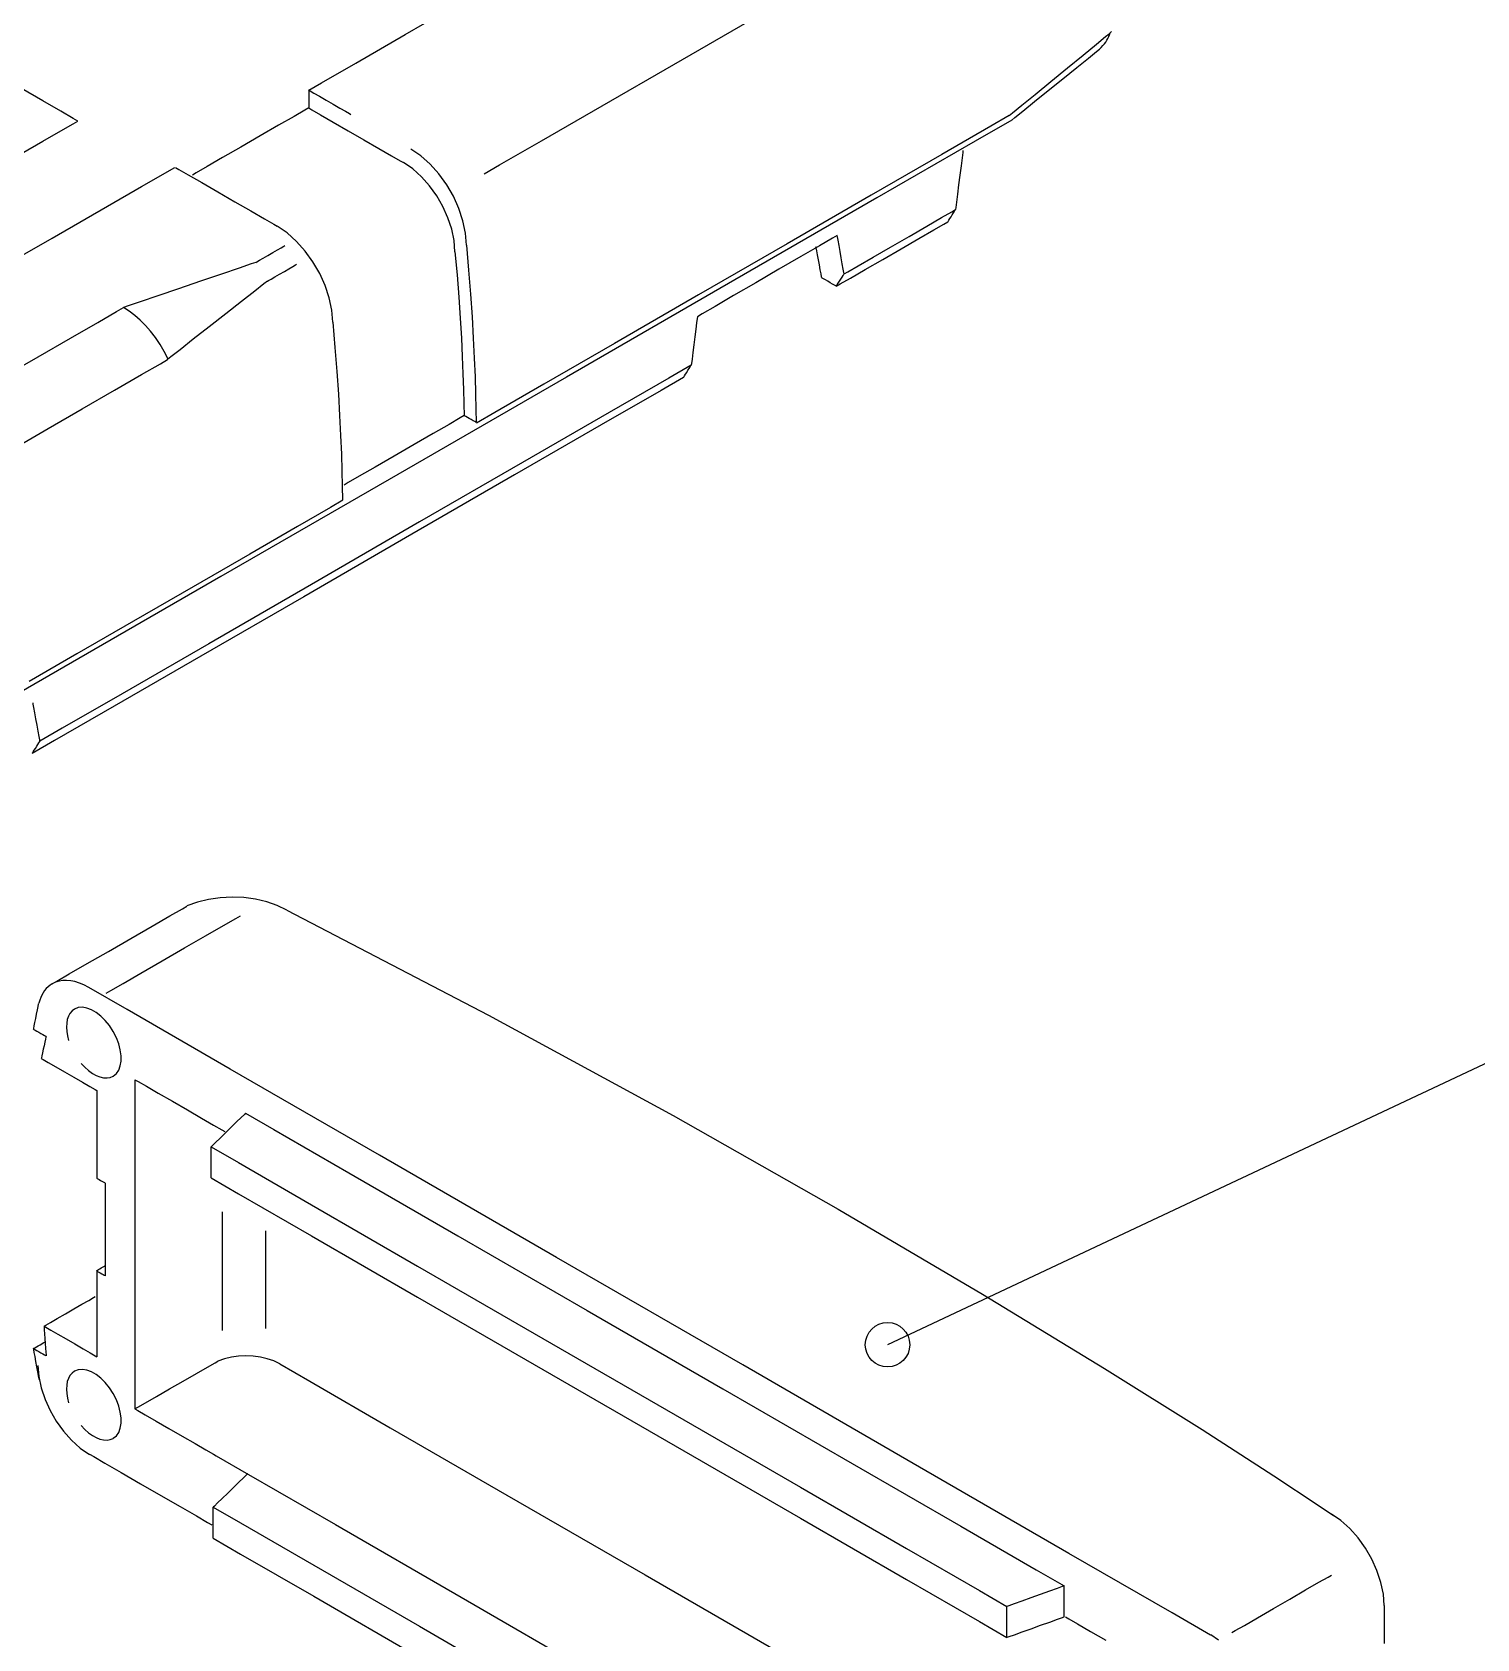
# Model space of a CAD drawing. Extents: x 1 to 593, y 1 to 419.
# Drawn here: x 261.54 to 287.54, y 310.63 to 339.55 of the extents above; entities that cross this region are included whole.
import ezdxf

# ---------------------------------------------------------------- set-up
doc = ezdxf.new("R2010")
doc.units = 0
doc.header["$LTSCALE"] = 0.4
doc.header["$MEASUREMENT"] = 0
doc.layers.get('0').update_dxf_attribs({"linetype": 'CONTINUOUS'})

msp = doc.modelspace()

# ---------------------------------------------------------------- linework, layer by layer
at = {"color": 5, "linetype": 'Continuous'}
for p, q in [((268.2554203, 339.5082903), (269.3133779, 340.1191026)), ((273.0900676, 338.9698426), (274.4503125, 339.7551796)), ((280.923972, 339.5199166), (280.9687419, 339.5646225)), ((267.3630634, 338.9930847), (268.2554203, 339.5082903)), ((280.4575847, 339.1384124), (280.6969441, 339.334214)), ((280.6969441, 339.334214), (280.8622722, 339.4694589)), ((280.7511189, 339.2441933), (280.7833385, 339.2756866)), ((280.7833385, 339.2756866), (280.8127759, 339.3076287)), ((280.8127759, 339.3076287), (280.8394253, 339.339934)), ((280.8394253, 339.339934), (280.8632977, 339.3725008)), ((280.8622722, 339.4694589), (280.9239611, 339.5199275)), ((280.8632977, 339.3725008), (280.8843982, 339.4052437)), ((280.8843982, 339.4052437), (280.9027217, 339.4380618)), ((280.9027217, 339.4380618), (280.9182789, 339.4708582)), ((280.9182789, 339.4708582), (280.9310749, 339.5035478)), ((280.9310749, 339.5035478), (280.9411153, 339.5360345)), ((266.7466914, 338.6372208), (267.3630634, 338.9930847)), ((280.1738131, 338.9062791), (280.4575847, 339.1384124)), ((280.3415286, 338.91343), (280.5517393, 339.0831912)), ((280.5517393, 339.0831912), (280.6969385, 339.2004489)), ((280.6969385, 339.2004489), (280.7511189, 339.2442041)), ((271.7972691, 338.2234438), (273.0900676, 338.9698426)), ((279.830083, 338.5004114), (280.0923055, 338.7121705)), ((279.8752323, 338.6620278), (280.1738131, 338.9062791)), ((280.0923055, 338.7121705), (280.3415286, 338.91343)), ((261.7287477, 338.3132241), (261.3450378, 338.5347618)), ((266.5149053, 338.5101313), (266.54101, 338.4950599)), ((266.5166462, 338.5131539), (266.5166462, 338.5019602)), ((266.5166462, 338.5019602), (266.5166462, 338.4719568)), ((266.5166462, 338.4719568), (266.5166462, 338.4285165)), ((266.5166462, 338.4285165), (266.5166462, 338.3770172)), ((266.5166997, 338.5044382), (266.7466914, 338.6372208)), ((266.54101, 338.4950599), (266.6109659, 338.4546692)), ((266.6109659, 338.4546692), (266.7122447, 338.3961954)), ((266.7122447, 338.3961954), (266.8323171, 338.3268748)), ((279.3521017, 338.2340929), (279.5914607, 338.4298945)), ((279.5808596, 338.2991516), (279.830083, 338.5004114)), ((279.5914607, 338.4298945), (279.8752323, 338.6620278)), ((262.0523972, 338.1263626), (261.7287477, 338.3132241)), ((262.275951, 337.9972969), (262.0523972, 338.1263626)), ((266.4448209, 338.1452255), (266.2523251, 338.0340882)), ((266.5166462, 338.1866952), (266.4448209, 338.1452255)), ((266.5166462, 338.3770172), (266.5166462, 338.3228263)), ((266.5166462, 338.3228263), (266.5166462, 338.2713273)), ((266.5166462, 338.2713273), (266.5166462, 338.2278871)), ((266.5166462, 338.2278871), (266.5166462, 338.1978837)), ((266.5166462, 338.1978837), (266.5166462, 338.1866844)), ((266.5166462, 338.1866952), (266.5751896, 338.1528947)), ((266.5751896, 338.1528947), (266.7320904, 338.0623077)), ((266.8323171, 338.3268748), (266.9586535, 338.253933)), ((266.9586535, 338.253933), (267.0787259, 338.1846071)), ((267.0787259, 338.1846071), (267.1800043, 338.126133)), ((267.1800043, 338.126133), (267.2499606, 338.0857475)), ((270.7068248, 337.5938754), (271.7972691, 338.2234438)), ((279.1867732, 338.098848), (279.3521017, 338.2340929)), ((279.2254496, 338.0121331), (279.3706492, 338.1293908)), ((279.3706492, 338.1293908), (279.5808596, 338.2991516)), ((262.052392, 337.771898), (262.2759429, 337.9009689)), ((262.2759429, 337.9009689), (262.3593549, 337.949125)), ((262.3593654, 337.9491355), (262.275951, 337.9972969)), ((265.9736432, 337.8731873), (265.6432429, 337.6824327)), ((266.2523251, 338.0340882), (265.9736432, 337.8731873)), ((266.7320904, 338.0623077), (266.9592411, 337.9311592)), ((266.9592411, 337.9311592), (267.2285451, 337.7756738)), ((267.2499606, 338.0857475), (267.2760653, 338.0706765)), ((278.7963024, 337.858565), (277.9151714, 337.3498428)), ((279.1712696, 337.9683831), (278.5121783, 337.5878564)), ((279.1250843, 338.048385), (278.7963024, 337.858565)), ((279.1250843, 338.048385), (279.1867732, 338.098848)), ((279.1712696, 337.9683831), (279.2254496, 338.0121331)), ((261.3450378, 337.363504), (261.7287449, 337.5850421)), ((261.7287449, 337.5850421), (262.052392, 337.771898)), ((265.6432429, 337.6824327), (265.2956061, 337.4817179)), ((267.2285451, 337.7756738), (267.5118946, 337.6120761)), ((267.5118946, 337.6120761), (267.7811986, 337.4565903)), ((269.9536273, 337.1590189), (270.7068248, 337.5938754)), ((278.5121783, 337.5878564), (276.7458204, 336.568052)), ((264.9652061, 337.290963), (264.6865214, 337.1300624)), ((265.2956061, 337.4817179), (264.9652061, 337.290963)), ((267.7811986, 337.4565903), (268.0083493, 337.3254418)), ((268.0083493, 337.3254418), (268.1652501, 337.2348548)), ((268.5366229, 337.3242882), (268.3570834, 337.4465233)), ((268.7056043, 337.1731554), (268.5366229, 337.3242882)), ((277.9151714, 337.3498428), (276.6395002, 336.6133346)), ((278.2765363, 337.2868617), (278.2588697, 337.1452723)), ((278.2887341, 337.3846636), (278.2765363, 337.2868617)), ((278.2932897, 337.4211556), (278.2887341, 337.3846636)), ((263.5080591, 336.7690605), (264.1092051, 337.1144517)), ((264.1169492, 337.1154611), (264.1798211, 337.0791612)), ((264.1798211, 337.0791612), (264.3483188, 336.9818825)), ((264.3483188, 336.9818825), (264.5922604, 336.8410408)), ((264.4940312, 337.0189195), (264.4222056, 336.9774498)), ((264.6865214, 337.1300624), (264.4940312, 337.0189195)), ((268.1652501, 337.2348548), (268.2237932, 337.201049)), ((268.3901524, 337.0877701), (268.2237719, 337.201049)), ((268.5467487, 336.9477134), (268.3901524, 337.0877701)), ((268.6909498, 336.7854083), (268.5467487, 336.9477134)), ((268.8612073, 336.9980112), (268.7056043, 337.1731554)), ((269.0006175, 336.8037371), (268.8612073, 336.9980112)), ((269.672585, 336.9967614), (269.9536273, 337.1590189)), ((278.2379239, 336.9774071), (278.2158886, 336.800789)), ((278.2588697, 337.1452723), (278.2379239, 336.9774071)), ((261.8969864, 335.8434053), (263.5080591, 336.7690605)), ((264.5922604, 336.8410408), (264.8814714, 336.6740677)), ((264.8814714, 336.6740677), (265.1857719, 336.4983789)), ((268.8201383, 336.6053774), (268.6909498, 336.7854083)), ((269.1210049, 336.5952302), (269.0006175, 336.8037371)), ((278.2158886, 336.800789), (278.1949429, 336.6329241)), ((265.1857719, 336.4983789), (265.4749828, 336.3314058)), ((268.9317029, 336.4121501), (268.8201383, 336.6053774)), ((269.0230266, 336.2102603), (268.9317029, 336.4121501)), ((269.2195492, 336.3773667), (269.1210049, 336.5952302)), ((269.2934359, 336.1550387), (269.2195492, 336.3773667)), ((276.7458204, 336.568052), (274.1885548, 335.0916123)), ((276.6395002, 336.6133346), (275.1271075, 335.740156)), ((278.1650784, 336.3935273), (278.1605228, 336.3570352)), ((278.1772763, 336.4913292), (278.1650784, 336.3935273)), ((278.1949429, 336.6329241), (278.1772763, 336.4913292)), ((265.4749828, 336.3314058), (265.7189244, 336.190564)), ((265.7189244, 336.190564), (265.8874193, 336.0932801)), ((265.8874193, 336.0932801), (265.9502888, 336.0569802)), ((269.0914929, 336.0042314), (269.0230266, 336.2102603)), ((269.3398351, 335.9331324), (269.2934359, 336.1550387)), ((277.6403455, 336.0567293), (277.9073153, 336.2108637)), ((277.7666125, 335.9891761), (277.9510121, 336.0956405)), ((277.9073153, 336.2108637), (278.0917149, 336.3173281)), ((277.9510121, 336.0956405), (278.01982, 336.1353694)), ((278.01982, 336.1353585), (278.0246427, 336.1429637)), ((278.0246427, 336.1429637), (278.0375773, 336.1633326)), ((278.0375773, 336.1633326), (278.056296, 336.1928338)), ((278.056296, 336.1928338), (278.0784968, 336.227804)), ((278.0784968, 336.227804), (278.101846, 336.264595)), ((278.0917149, 336.3173281), (278.1605228, 336.3570566)), ((278.101846, 336.264595), (278.1240465, 336.2995652)), ((278.1240465, 336.2995652), (278.1427656, 336.3290611)), ((278.1427656, 336.3290611), (278.1557002, 336.3494357)), ((278.1557002, 336.3494357), (278.1605228, 336.3570352)), ((259.5645353, 334.5032732), (261.8969864, 335.8434053)), ((266.1298174, 335.9347613), (265.9502779, 336.0570016)), ((266.2987988, 335.7836229), (266.1298174, 335.9347613)), ((269.134495, 335.7985924), (269.0914929, 336.0042314)), ((269.1494113, 335.5978723), (269.134495, 335.7985924)), ((269.3559316, 335.7165293), (269.3398351, 335.9331324)), ((275.9443225, 335.8399711), (275.7129368, 335.7056345)), ((276.0306584, 335.8900978), (275.9443225, 335.8399711)), ((276.0348934, 335.8663965), (276.0306584, 335.8901086)), ((276.0462421, 335.8028435), (276.0348934, 335.8663965)), ((276.0626697, 335.7108414), (276.0462421, 335.8028435)), ((276.9908193, 335.6817141), (277.3238363, 335.8739908)), ((277.1831335, 335.6523036), (277.4996427, 335.8350421)), ((277.3238363, 335.8739908), (277.6403455, 336.0567293)), ((277.4996427, 335.8350421), (277.7666125, 335.9891761)), ((265.6992124, 335.483696), (265.782098, 335.5315476)), ((265.782098, 335.5315476), (265.8693096, 335.5819039)), ((265.8693096, 335.5819039), (265.9522008, 335.6297555)), ((265.9522008, 335.6297555), (266.022114, 335.6701196)), ((266.022114, 335.6701196), (266.0704091, 335.6979975)), ((266.0704091, 335.6979975), (266.0884282, 335.7084009)), ((266.4544071, 335.6084734), (266.2987988, 335.7836229)), ((266.5938177, 335.4141993), (266.4544071, 335.6084734)), ((269.1494113, 335.5978401), (269.1864535, 335.1788988)), ((269.3559102, 335.7165293), (269.3958844, 335.2644388)), ((275.1271075, 335.740156), (273.5358083, 334.8214218)), ((275.377949, 335.5111521), (274.9807973, 335.2805728)), ((275.7129368, 335.7056345), (275.377949, 335.5111521)), ((275.6512584, 335.6657296), (275.6476751, 335.6848277)), ((275.6608554, 335.6145347), (275.6512584, 335.6657296)), ((275.674757, 335.5404236), (275.6608554, 335.6145347)), ((275.6912326, 335.4525551), (275.674757, 335.5404236)), ((276.0821469, 335.6017601), (276.0626697, 335.7108414)), ((276.1026439, 335.4869965), (276.0821469, 335.6017601)), ((276.6743098, 335.4989808), (276.9908193, 335.6817141)), ((276.8501162, 335.4600374), (277.1831335, 335.6523036)), ((265.2626788, 335.3026452), (264.9460495, 335.19468)), ((265.4813808, 335.3772211), (265.2626788, 335.3026452)), ((265.5629875, 335.4050454), (265.4813808, 335.3772211)), ((265.5629875, 335.4050454), (265.5810066, 335.4154488)), ((265.5810066, 335.4154488), (265.6292989, 335.4433319)), ((265.6292989, 335.4433319), (265.6992124, 335.483696)), ((265.9912297, 335.1941088), (266.0784413, 335.244465)), ((266.0784413, 335.244465), (266.1613269, 335.2923167)), ((266.1613269, 335.2923167), (266.2312352, 335.3326808)), ((266.2312352, 335.3326808), (266.2795247, 335.3605583)), ((266.2795247, 335.3605583), (266.2975437, 335.370962)), ((266.7142047, 335.2056871), (266.5938177, 335.4141993)), ((269.3958844, 335.2644388), (269.4295033, 334.8330537)), ((274.9807973, 335.2805728), (274.5629183, 335.0379664)), ((275.7085681, 335.3601043), (275.6912326, 335.4525551)), ((275.725044, 335.2722361), (275.7085681, 335.3601043)), ((275.7389453, 335.1981194), (275.725044, 335.2722361)), ((276.1221211, 335.3779207), (276.1026439, 335.4869965)), ((276.1385487, 335.2859131), (276.1221211, 335.3779207)), ((276.1498974, 335.2223657), (276.1385487, 335.2859131)), ((276.1541324, 335.1986535), (276.1498974, 335.2223657)), ((276.1541324, 335.1986535), (276.2229403, 335.2383768)), ((276.2229403, 335.2383768), (276.4073399, 335.3448412)), ((276.2666371, 335.1231645), (276.533607, 335.2772989)), ((276.4073399, 335.3448412), (276.6743098, 335.4989808)), ((276.533607, 335.2772989), (276.8501162, 335.4600374)), ((264.1756953, 334.9319987), (263.8003091, 334.8040009)), ((264.5706658, 335.0666825), (264.1756953, 334.9319987)), ((264.9460495, 335.19468), (264.5706658, 335.0666825)), ((265.7104488, 335.0191728), (265.5451526, 334.8893648)), ((265.7721272, 335.0676065), (265.7104488, 335.0191728)), ((265.7721272, 335.0676065), (265.7901463, 335.0780099)), ((265.7901463, 335.0780099), (265.8384358, 335.105893)), ((265.8384358, 335.105893), (265.9083437, 335.1462571)), ((265.9083437, 335.1462571), (265.9912297, 335.1941088)), ((266.8127546, 334.9878237), (266.7142047, 335.2056871)), ((266.8866361, 334.76549), (266.8127546, 334.9878237)), ((269.1864535, 335.1788988), (269.2176105, 334.7791351)), ((274.1885548, 335.0916123), (271.1567418, 333.3412011)), ((274.5629183, 335.0379664), (274.1657667, 334.8073868)), ((275.7485423, 335.1469302), (275.7389453, 335.1981194)), ((275.7521259, 335.1278268), (275.7485423, 335.1469302)), ((275.7610873, 335.1226626), (275.7521259, 335.1278373)), ((275.785104, 335.1087984), (275.7610873, 335.1226626)), ((275.8198712, 335.0887231), (275.785104, 335.1087984)), ((275.8610897, 335.0649255), (275.8198712, 335.0887231)), ((275.9044659, 335.0398834), (275.8610897, 335.0649255)), ((275.9456843, 335.0160858), (275.9044659, 335.0398834)), ((275.9804516, 334.9960161), (275.9456843, 335.0160858)), ((276.0044682, 334.9821519), (275.9804516, 334.9960161)), ((276.0134296, 334.9769768), (276.0044682, 334.9821519)), ((276.0134296, 334.9769768), (276.0822375, 335.0167001)), ((276.0134296, 334.9769768), (276.0182523, 334.9845764)), ((276.0182523, 334.9845764), (276.0311869, 335.0049509)), ((276.0311869, 335.0049509), (276.0499059, 335.0344521)), ((276.0499059, 335.0344521), (276.0721064, 335.0694223)), ((276.0721064, 335.0694223), (276.0954556, 335.1062136)), ((276.0822375, 335.0167001), (276.2666371, 335.1231645)), ((276.0954556, 335.1062136), (276.1176565, 335.1411888)), ((276.1176565, 335.1411888), (276.1363752, 335.170685)), ((276.1363752, 335.170685), (276.1493098, 335.1910592)), ((276.1493098, 335.1910592), (276.1541324, 335.1986644)), ((263.4836795, 334.696036), (263.264975, 334.6214601)), ((263.8003091, 334.8040009), (263.4836795, 334.696036)), ((265.3058443, 334.7014404), (265.0221287, 334.4786423)), ((265.5451526, 334.8893648), (265.3058443, 334.7014404)), ((266.9330401, 334.5435785), (266.8866361, 334.76549)), ((269.2176105, 334.7791351), (269.2433733, 334.3999969)), ((269.4295033, 334.8330537), (269.4573115, 334.4239229)), ((273.5358083, 334.8214218), (272.0234156, 333.9482484)), ((274.1657667, 334.8073868), (273.8307789, 334.6128991)), ((262.7190639, 334.3255656), (263.0572105, 334.5207903)), ((263.0572105, 334.5207903), (263.1833844, 334.5936358)), ((263.264975, 334.6214601), (263.1833683, 334.5936302)), ((263.285352, 334.5284273), (263.1833736, 334.5936411)), ((263.3859763, 334.4523079), (263.285352, 334.5284273)), ((263.4844485, 334.3658866), (263.3859763, 334.4523079)), ((263.5799673, 334.2697672), (263.4844485, 334.3658866)), ((265.0221287, 334.4786423), (264.7236063, 334.2442179)), ((266.9491366, 334.3269754), (266.9330401, 334.5435785)), ((269.2433733, 334.3999969), (269.2642393, 334.0429154)), ((269.4573115, 334.4239229), (269.4798274, 334.0385897)), ((273.5092762, 334.3985122), (273.4991504, 334.3182863)), ((273.5130573, 334.4284463), (273.5092762, 334.3985122)), ((273.5993932, 334.4785621), (273.5130573, 334.4284355)), ((273.8307789, 334.6128991), (273.5993932, 334.4785621)), ((262.2295119, 334.0429262), (262.7190639, 334.3255656)), ((263.6717373, 334.1645523), (263.5799673, 334.2697672)), ((263.7589594, 334.0508408), (263.6717373, 334.1645523)), ((264.7236063, 334.2442179), (264.4398911, 334.0214198)), ((266.9491261, 334.3269645), (266.9891003, 333.8748797)), ((273.4671016, 334.0644488), (273.4488155, 333.9195642)), ((273.4844854, 334.2021447), (273.4671016, 334.0644488)), ((273.4991504, 334.3182863), (273.4844854, 334.2021447)), ((261.6491167, 333.7078369), (262.2295119, 334.0429262)), ((263.840836, 333.9292413), (263.7589594, 334.0508408)), ((263.9165679, 333.8003517), (263.840836, 333.9292413)), ((263.9853573, 333.6647761), (263.9165679, 333.8003517)), ((264.2005824, 333.8334901), (264.0352862, 333.7036873)), ((264.4398911, 334.0214198), (264.2005824, 333.8334901)), ((266.9891003, 333.8748797), (267.0227192, 333.4434945)), ((269.2642393, 334.0429154), (269.2806987, 333.7093164)), ((269.4798274, 334.0385897), (269.4975902, 333.6786081)), ((272.0234156, 333.9482484), (270.7477444, 333.2117403)), ((273.431432, 333.7818682), (273.4167667, 333.6657211)), ((273.4488155, 333.9195642), (273.431432, 333.7818682)), ((261.0384381, 333.355263), (261.6491167, 333.7078369)), ((263.5092796, 333.3871834), (263.8474209, 333.5824081)), ((263.8474209, 333.5824081), (263.973592, 333.6552536)), ((264.0352862, 333.7036873), (263.9736081, 333.6552484)), ((269.2806987, 333.7093164), (269.293249, 333.4006472)), ((269.4975902, 333.6786081), (269.5111338, 333.3455162)), ((273.4028598, 333.5555719), (273.0008106, 333.3234491)), ((273.344183, 333.4631264), (273.3663782, 333.4981019)), ((273.3663782, 333.4981019), (273.3851025, 333.5275978)), ((273.3851025, 333.5275978), (273.3980319, 333.5479776)), ((273.3980319, 333.5479776), (273.4028598, 333.5555824)), ((273.4066408, 333.5854951), (273.4028598, 333.555561)), ((273.4167667, 333.6657211), (273.4066408, 333.5854951)), ((263.0197304, 333.1045388), (263.5092796, 333.3871834)), ((267.0227192, 333.4434945), (267.0505274, 333.0343638)), ((271.1567418, 333.3412011), (267.9667515, 331.4994608)), ((269.293249, 333.4006472), (269.3023816, 333.1183337)), ((269.5111338, 333.3455162), (269.5209874, 333.0408738)), ((270.7477444, 333.2117403), (269.8666134, 332.7030237)), ((273.0008106, 333.3234491), (271.9233226, 332.7013626)), ((273.2621465, 333.3338738), (272.8600973, 333.101751)), ((273.2621465, 333.3338738), (273.2669744, 333.341479)), ((273.2669744, 333.341479), (273.2799037, 333.3618532)), ((273.2799037, 333.3618532), (273.2986277, 333.3913543)), ((273.2986277, 333.3913543), (273.3208233, 333.4263246)), ((273.3208233, 333.4263246), (273.344183, 333.4631264)), ((262.4393352, 332.7694442), (263.0197304, 333.1045388)), ((267.0505274, 333.0343638), (267.0730433, 332.6490358)), ((269.3023816, 333.1183337), (269.3085927, 332.8638123)), ((269.5209874, 333.0408738), (269.5276843, 332.7662239)), ((272.8600973, 333.101751), (271.7826146, 332.4796701)), ((261.8286618, 332.4168703), (262.4393352, 332.7694442)), ((267.0730433, 332.6490358), (267.0908061, 332.2890542)), ((269.3165821, 332.6473642), (269.2423856, 332.6045274)), ((269.3085927, 332.8638123), (269.3123737, 332.6385201)), ((269.3239629, 332.643097), (269.3165821, 332.647359)), ((269.343739, 332.6316842), (269.3239629, 332.643097)), ((269.3723697, 332.6151499), (269.343739, 332.6316842)), ((269.4063092, 332.5955551), (269.3723697, 332.6151499)), ((269.5276843, 332.7662239), (269.5317541, 332.5231156)), ((269.8666134, 332.7030237), (269.5378315, 332.5132089)), ((271.9233226, 332.7013626), (270.3633779, 331.8007331)), ((261.2482666, 332.0817758), (261.8286618, 332.4168703)), ((268.7556508, 332.3235064), (268.4143399, 332.1264498)), ((269.0435345, 332.4897211), (268.7556508, 332.3235064)), ((269.2423856, 332.6045274), (269.0435345, 332.4897211)), ((269.442027, 332.5749352), (269.4063092, 332.5955551)), ((269.4759662, 332.5553352), (269.442027, 332.5749352)), ((269.5045972, 332.5388061), (269.4759662, 332.5553352)), ((269.5243733, 332.5273881), (269.5045972, 332.5388061)), ((269.5317541, 332.5231265), (269.5243733, 332.5273881)), ((271.7826146, 332.4796701), (270.2226695, 331.5790407)), ((267.0908061, 332.2890542), (267.1043497, 331.9559623)), ((268.4143399, 332.1264498), (268.0552287, 331.9191126)), ((267.1043497, 331.9559623), (267.1142033, 331.6513255)), ((268.0552287, 331.9191126), (267.7139178, 331.7220559)), ((270.3633779, 331.8007331), (268.5139576, 330.7329706)), ((267.9667515, 331.4994608), (264.9349412, 329.749044)), ((267.1142033, 331.6513255), (267.1209002, 331.3766756)), ((267.426034, 331.5558413), (267.2271833, 331.441035)), ((267.7139178, 331.7220559), (267.426034, 331.5558413)), ((270.2226695, 331.5790407), (268.3732548, 330.5112831)), ((267.1209002, 331.3766756), (267.12497, 331.1335673)), ((267.2271833, 331.441035), (267.1529864, 331.3981929)), ((266.9093175, 330.9955987), (266.3153598, 330.6526803)), ((267.1309406, 331.1235535), (266.9093175, 330.9955987)), ((266.3153598, 330.6526803), (265.4554577, 330.1562203)), ((268.5139576, 330.7329706), (266.568044, 329.6095004)), ((268.3732548, 330.5112831), (266.4273465, 329.3878128)), ((265.4554577, 330.1562203), (264.4359872, 329.5676302)), ((264.9349412, 329.749044), (262.3776781, 328.2726099)), ((264.4359872, 329.5676302), (263.3633215, 328.9483315)), ((266.568044, 329.6095004), (264.7186209, 328.5417428)), ((266.4273465, 329.3878128), (264.577929, 328.3200608)), ((263.3633215, 328.9483315), (262.343851, 328.3597414)), ((262.3776781, 328.2726099), (260.6113202, 327.2528055)), ((262.343851, 328.3597414), (261.4839461, 327.8632762)), ((264.577929, 328.3200608), (263.0179895, 327.4194314)), ((264.7186209, 328.5417428), (263.1586734, 327.6411133)), ((261.5599, 327.4546204), (261.5556622, 327.4783325)), ((261.5712487, 327.391073), (261.5599, 327.4546204)), ((263.0179895, 327.4194314), (261.940504, 326.7973452)), ((263.1586734, 327.6411133), (262.081183, 327.0190324)), ((261.5876788, 327.2990709), (261.5712487, 327.391073)), ((261.6071587, 327.1899948), (261.5876788, 327.2990709)), ((261.6276558, 327.075226), (261.6071587, 327.1899948)), ((261.6471329, 326.9661499), (261.6276558, 327.075226)), ((261.663563, 326.8741478), (261.6471329, 326.9661499)), ((261.6749117, 326.8106004), (261.663563, 326.8741478)), ((262.081183, 327.0190324), (261.679131, 326.7869149)), ((261.5384443, 326.5651955), (261.5432694, 326.5727954)), ((261.940504, 326.7973452), (261.53846, 326.5652277)), ((261.5432694, 326.5727954), (261.5562015, 326.5931696)), ((261.5562015, 326.5931696), (261.574923, 326.6226707)), ((261.574923, 326.6226707), (261.5971211, 326.6576357)), ((261.5971211, 326.6576357), (261.6204755, 326.6944323)), ((261.6204755, 326.6944323), (261.6426736, 326.7294022)), ((261.6426736, 326.7294022), (261.6613975, 326.7588928)), ((261.6613975, 326.7588928), (261.6743297, 326.7792618)), ((261.6743297, 326.7792618), (261.6791576, 326.7868617)), ((261.6791471, 326.7868883), (261.6749117, 326.8106004)), ((264.7139694, 323.9399232), (264.5122637, 323.8914734)), ((264.9236219, 323.9693018), (264.7139694, 323.9399232)), ((265.1371779, 323.9796251), (264.9236219, 323.9693018)), ((265.3505928, 323.9709199), (265.1371779, 323.9796251)), ((265.5598232, 323.9432076), (265.3505928, 323.9709199)), ((265.7608264, 323.8965095), (265.5598232, 323.9432076)), ((263.6969475, 323.4562004), (264.0194676, 323.642405)), ((264.0194676, 323.642405), (264.2422415, 323.7710223)), ((264.2422415, 323.7710223), (264.3253651, 323.8190125)), ((264.5122637, 323.8914734), (264.322548, 323.8239258)), ((265.2039778, 323.5979179), (265.2868078, 323.6457377)), ((265.9495573, 323.8308527), (265.7608264, 323.8965095)), ((266.1219778, 323.7462524), (265.9495573, 323.8308527)), ((266.1219778, 323.7462524), (269.7558818, 321.8548983)), ((263.3145781, 323.2354372), (263.6969475, 323.4562004)), ((264.6606252, 323.2842125), (264.9819994, 323.4697601)), ((264.9819994, 323.4697601), (265.2039778, 323.5979179)), ((262.9122594, 323.0031646), (263.3145781, 323.2354372)), ((263.8787273, 322.8327843), (264.2796149, 323.0642396)), ((264.2796149, 323.0642396), (264.6606252, 323.2842125)), ((262.2073699, 322.5961969), (262.52989, 322.7824014)), ((262.52989, 322.7824014), (262.9122594, 323.0031646)), ((263.4977173, 322.6128061), (263.8787273, 322.8327843)), ((261.9845984, 322.4675799), (262.2073699, 322.5961969)), ((263.1763456, 322.4272638), (263.4977173, 322.6128061)), ((261.7129207, 322.2151575), (261.6923193, 322.1703501)), ((261.7366356, 322.2572359), (261.7129207, 322.2151575)), ((261.7634481, 322.2963771), (261.7366356, 322.2572359)), ((261.7933524, 322.3323886), (261.7634481, 322.2963771)), ((261.8263333, 322.3650569), (261.7933524, 322.3323886)), ((261.8623822, 322.3941951), (261.8263333, 322.3650569)), ((261.901486, 322.4195893), (261.8623822, 322.3941951)), ((261.9014751, 322.4195893), (261.9845984, 322.4675799)), ((261.9596315, 322.4477076), (261.9014751, 322.4196054)), ((262.0221908, 322.4674196), (261.9596315, 322.4477076)), ((262.0888333, 322.4785601), (262.0221908, 322.4674196)), ((262.1592246, 322.4809366), (262.0888333, 322.4785601)), ((262.2330448, 322.474357), (262.1592246, 322.4809366)), ((262.3099626, 322.4586395), (262.2330448, 322.474357)), ((262.3896544, 322.4335925), (262.3099626, 322.4586395)), ((262.4717924, 322.3990282), (262.3896544, 322.4335925)), ((262.5560483, 322.3547546), (262.4717924, 322.3990282)), ((263.2485366, 321.9549486), (262.5560322, 322.3547707)), ((262.8715372, 322.251281), (262.9543644, 322.2991008)), ((262.9543644, 322.2991008), (263.1763456, 322.4272638)), ((261.6179198, 321.8749788), (261.6327721, 321.9489937)), ((261.6327721, 321.9489937), (261.645301, 322.0114253)), ((261.645301, 322.0114253), (261.6539555, 322.0545558)), ((261.6539555, 322.0545558), (261.6571863, 322.0706467)), ((261.6748396, 322.1230112), (261.6604977, 322.0733438)), ((261.6923193, 322.1703501), (261.6748396, 322.1230112)), ((262.2561, 321.9304031), (262.2197921, 321.8875771)), ((262.3005976, 321.963595), (262.2561, 321.9304031)), ((262.3688504, 321.9900522), (262.3005871, 321.9636111)), ((262.4440028, 321.9960498), (262.3688504, 321.9900522)), ((262.5240768, 321.9827463), (262.4440028, 321.9960498)), ((262.6071042, 321.9512743), (262.5240768, 321.9827463)), ((262.6911192, 321.9027657), (262.6071042, 321.9512743)), ((265.1044431, 320.8834421), (263.2485366, 321.9549486)), ((261.5630321, 321.6014346), (261.5662605, 321.6175255)), ((261.5662605, 321.6175255), (261.574915, 321.6606455)), ((261.574915, 321.6606455), (261.5874411, 321.723082)), ((261.5874411, 321.723082), (261.6022934, 321.7970972)), ((261.6022934, 321.7970972), (261.6179198, 321.8749788)), ((262.1601244, 321.7107721), (262.1566986, 321.6388986)), ((262.1566986, 321.6388986), (262.1615185, 321.5621383)), ((262.171791, 321.7768136), (262.1601244, 321.7107721)), ((262.1916846, 321.836062), (262.171791, 321.7768136)), ((262.2197921, 321.8875771), (262.1916846, 321.836062)), ((262.7741466, 321.8383692), (262.6911192, 321.9027657)), ((262.8542231, 321.7592111), (262.7741466, 321.8383692)), ((262.9293758, 321.6664345), (262.8542231, 321.7592111)), ((262.9976391, 321.561172), (262.9293758, 321.6664345)), ((269.7558818, 321.8548983), (273.0747404, 320.0472466)), ((261.5630321, 321.6014346), (261.5708399, 321.5969269)), ((261.5708399, 321.5969269), (261.5917643, 321.5848467)), ((261.5917643, 321.5848467), (261.6220589, 321.5673561)), ((261.6220589, 321.5673561), (261.6579742, 321.5466242)), ((261.6579742, 321.5466242), (261.695764, 321.5248077)), ((261.695764, 321.5248077), (261.7316796, 321.5040705)), ((261.7316796, 321.5040705), (261.7619767, 321.4865852)), ((261.7677205, 321.3678964), (261.7537387, 321.3057749)), ((261.7619767, 321.4865852), (261.7829011, 321.474505)), ((261.7795152, 321.4202928), (261.7677205, 321.3678964)), ((261.7876621, 321.4564807), (261.7795152, 321.4202928)), ((261.7829011, 321.474505), (261.7907117, 321.4700029)), ((261.7907008, 321.4699868), (261.7876621, 321.4564807)), ((262.1615185, 321.5621383), (262.1746057, 321.4814423)), ((262.1746057, 321.4814423), (262.1959651, 321.3977608)), ((262.9976499, 321.5611664), (262.9976391, 321.561172)), ((263.0546817, 321.4494201), (262.9976499, 321.5611664)), ((263.0974545, 321.3379465), (263.0546817, 321.4494201)), ((263.1259704, 321.2290255), (263.0974545, 321.3379465)), ((261.7050996, 321.0897059), (261.7020581, 321.0762046)), ((261.7020686, 321.0761994), (261.736454, 321.0563484)), ((261.7132465, 321.125899), (261.7050996, 321.0897059)), ((261.725044, 321.1782951), (261.7132465, 321.125899)), ((261.7390254, 321.2404169), (261.725044, 321.1782951)), ((261.736454, 321.0563484), (261.8286083, 321.0031456)), ((261.7537387, 321.3057749), (261.7390254, 321.2404169)), ((263.140227, 321.1249215), (263.1259704, 321.2290255)), ((263.1402298, 321.0279151), (263.140227, 321.1249215)), ((261.8286083, 321.0031456), (261.9620213, 320.9261187)), ((261.9620213, 320.9261187), (262.1201957, 320.8348002)), ((262.1201957, 320.8348002), (262.2866186, 320.7387126)), ((262.4203869, 320.9878769), (262.4864739, 320.9165322)), ((262.4864739, 320.9165322), (262.554334, 320.8560609)), ((262.554334, 320.8560609), (262.6229977, 320.8066871)), ((262.6229977, 320.8066871), (262.6914958, 320.7686463)), ((262.6914958, 320.7686463), (262.7588645, 320.7421569)), ((262.9445003, 320.7343064), (262.9976604, 320.7563204)), ((262.9976499, 320.7563043), (263.0546817, 320.8021959)), ((263.0546817, 320.8021959), (263.097457, 320.86428)), ((263.097457, 320.86428), (263.1259704, 320.9402765)), ((263.1259704, 320.9402765), (263.1402298, 321.0279151)), ((267.7913511, 319.3321543), (265.1044431, 320.8834421)), ((262.2866186, 320.7387126), (262.4447906, 320.6473941)), ((262.4447906, 320.6473941), (262.5782061, 320.5703668)), ((262.5782061, 320.5703668), (262.6703579, 320.517164)), ((262.6703579, 320.517164), (262.7047405, 320.497313)), ((262.704751, 320.497313), (262.704751, 320.4431222)), ((262.7588645, 320.7421569), (262.8241343, 320.7274545)), ((262.8241343, 320.7274545), (262.8863363, 320.724763)), ((262.8863363, 320.724763), (262.9445003, 320.7343064)), ((263.3899579, 320.6939157), (263.3899579, 320.4906693)), ((263.3899579, 320.6939157), (263.445449, 320.6618774)), ((263.3899579, 320.4906693), (263.3899579, 319.9459678)), ((263.445449, 320.6618774), (263.5941602, 320.5760172)), ((263.5941602, 320.5760172), (263.8094627, 320.451715)), ((262.704751, 320.4431222), (262.704751, 320.2979012)), ((262.704751, 320.2979012), (262.704751, 320.0876482)), ((263.8094627, 320.451715), (264.0647184, 320.3043419)), ((264.0647184, 320.3043419), (264.3332905, 320.1492783)), ((262.704751, 320.0876482), (262.7047486, 319.838382)), ((263.3899579, 319.9459678), (263.3899579, 319.157373)), ((264.3332905, 320.1492783), (264.5885434, 320.0019052)), ((264.5885434, 320.0019052), (264.8038459, 319.8775978)), ((265.2199756, 319.9320557), (265.1218934, 319.8366142)), ((265.3027065, 320.0125595), (265.2199756, 319.9320557)), ((265.3598507, 320.0681658), (265.3027065, 320.0125595)), ((265.381173, 320.0889138), (265.3598507, 320.0681658)), ((265.381173, 320.0889138), (265.8865331, 319.7971422)), ((273.0747404, 320.0472466), (276.0485171, 318.3603614)), ((262.7047486, 319.838382), (262.7047486, 319.5761116)), ((264.8038459, 319.8775978), (264.9525595, 319.7917375)), ((264.9206122, 319.6407542), (264.8378841, 319.5602503)), ((265.0186948, 319.7361953), (264.9206122, 319.6407542)), ((264.9525595, 319.7917375), (265.008051, 319.7596992)), ((265.1218934, 319.8366142), (265.0186948, 319.7361953)), ((265.8865331, 319.7971422), (267.2409029, 319.0151964)), ((262.7047486, 319.5761116), (262.7047458, 319.3268458)), ((262.7047458, 319.3268458), (262.7047458, 319.1165924)), ((264.7594124, 319.4839013), (265.2506654, 319.2002739)), ((264.7594152, 319.4133522), (264.7594176, 319.4647392)), ((264.7594152, 319.3389527), (264.7594152, 319.4133522)), ((264.7594152, 319.250753), (264.7594152, 319.3389527)), ((264.7594176, 319.4647392), (264.7594176, 319.4839174)), ((264.78074, 319.5046388), (264.7594204, 319.4838905)), ((264.8378841, 319.5602503), (264.78074, 319.5046388)), ((270.9768551, 317.4929988), (267.7913511, 319.3321543)), ((262.7047458, 319.1165924), (262.7047433, 318.9713662)), ((263.3899579, 319.157373), (263.3899604, 318.2224411)), ((264.7594124, 319.1579498), (264.7594152, 319.250753)), ((264.7594124, 319.0697449), (264.7594124, 319.1579498)), ((264.7594124, 318.9953507), (264.7594124, 319.0697449)), ((265.2506654, 319.2002739), (266.5672268, 318.4401604)), ((267.2409029, 319.0151964), (269.2017062, 317.8831224)), ((262.7017606, 318.9189058), (262.7071251, 318.9158083)), ((262.7047433, 318.9713662), (262.7047405, 318.9171754)), ((262.7071251, 318.9158083), (262.7214992, 318.9075091)), ((262.7214992, 318.9075091), (262.7423088, 318.8954925)), ((262.7423088, 318.8954925), (262.7669796, 318.8812493)), ((262.7669796, 318.8812493), (262.7929402, 318.8662637)), ((262.7929402, 318.8662637), (262.817611, 318.8520204)), ((262.817611, 318.8520204), (262.8384206, 318.8400042)), ((262.8384206, 318.8400042), (262.8527919, 318.8317047)), ((262.8527919, 318.8317047), (262.8581539, 318.8286072)), ((262.85817, 318.6183594), (262.8581725, 318.7714739)), ((262.8581725, 318.7714739), (262.8581753, 318.8286072)), ((264.7594124, 318.9439637), (264.7594124, 318.9953507)), ((264.7594124, 318.924791), (264.7594124, 318.9439637)), ((264.7594124, 318.924791), (265.2506654, 318.6411636)), ((262.85817, 318.3966827), (262.85817, 318.6183594)), ((265.2506654, 318.6411636), (266.5672268, 317.8810501)), ((266.5672268, 318.4401604), (268.4732946, 317.3396921)), ((262.8581672, 318.1338729), (262.85817, 318.3966827)), ((263.3899604, 318.2224411), (263.3899604, 317.2387283)), ((264.9630193, 318.0471583), (264.9630217, 318.243718)), ((264.9630217, 318.243718), (264.9630217, 318.3170654)), ((276.0485171, 318.3603614), (278.6471828, 316.8313119)), ((262.8581644, 317.594539), (262.8581672, 317.8573488)), ((262.8581672, 317.8573488), (262.8581672, 318.1338729)), ((264.9630193, 317.7625856), (264.9630193, 318.0471583)), ((265.743352, 317.9110108), (265.743352, 317.9713539)), ((265.743352, 317.7492982), (265.743352, 317.9110108)), ((266.5672268, 317.8810501), (268.4732946, 316.7805818)), ((269.2017062, 317.8831224), (271.5263684, 316.5409767)), ((262.8581644, 317.3728623), (262.8581644, 317.594539)), ((264.9630193, 317.4252052), (264.9630193, 317.7625856)), ((265.743352, 317.5151779), (265.743352, 317.7492982)), ((262.7358146, 317.2774744), (262.759113, 317.2909217)), ((262.759113, 317.2909217), (262.7836316, 317.3050799)), ((262.7836316, 317.3050799), (262.8069325, 317.3185325)), ((262.8069325, 317.3185325), (262.8265857, 317.329876)), ((262.8265857, 317.329876), (262.8401615, 317.337716)), ((262.8401615, 317.337716), (262.8452298, 317.3406427)), ((262.8581644, 317.2197482), (262.8581644, 317.3728623)), ((264.9630165, 317.0702226), (264.9630193, 317.4252052)), ((265.743352, 317.2376174), (265.743352, 317.5151779)), ((268.4732946, 317.3396921), (270.7330633, 316.0350108)), ((274.3285632, 315.557889), (270.9768551, 317.4929988)), ((262.69752, 317.2553642), (262.7025856, 317.2582909)), ((262.69752, 317.2553642), (262.703029, 317.2521813)), ((262.7025856, 317.2582909), (262.7161614, 317.2661256)), ((262.703029, 317.2521813), (262.7177927, 317.243663)), ((262.704751, 317.2511666), (262.704751, 317.1981987)), ((262.704751, 317.1981987), (262.704751, 317.0562411)), ((262.704751, 317.0562411), (262.704751, 316.8507197)), ((262.7161614, 317.2661256), (262.7358146, 317.2774744)), ((262.7177927, 317.243663), (262.7391686, 317.2313209)), ((262.7391686, 317.2313209), (262.7645121, 317.2166934)), ((262.7645121, 317.2166934), (262.7911776, 317.2013018)), ((262.7911776, 317.2013018), (262.8165214, 317.1866739)), ((262.8165214, 317.1866739), (262.837897, 317.1743371)), ((262.837897, 317.1743371), (262.8526638, 317.1658188)), ((262.8526638, 317.1658188), (262.8581753, 317.1626411)), ((262.8581644, 317.1626145), (262.8581644, 317.2197482)), ((263.3899604, 317.2387283), (263.3899632, 316.3037964)), ((264.9630165, 316.7328425), (264.9630165, 317.0702226)), ((265.743352, 316.9455683), (265.743352, 317.2376174)), ((262.4351002, 316.6504319), (262.557709, 316.7212159)), ((262.557709, 316.7212159), (262.6423971, 316.7701144)), ((262.6423971, 316.7701144), (262.674, 316.7883578)), ((262.704751, 316.8507197), (262.7047486, 316.6070613)), ((264.9630165, 316.4482698), (264.9630165, 316.7328425)), ((265.743352, 316.6680078), (265.743352, 316.9455683)), ((268.4732946, 316.7805818), (270.7330633, 315.4759057)), ((278.6471828, 316.8313119), (280.8407017, 315.497156)), ((261.9914346, 316.3942767), (262.1367941, 316.4782035)), ((262.1367941, 316.4782035), (262.2897378, 316.5665047)), ((262.2897378, 316.5665047), (262.4351002, 316.6504319)), ((262.7047486, 316.6070613), (262.7047486, 316.3506866)), ((264.9630165, 316.2517098), (264.9630165, 316.4482698)), ((265.743352, 316.4338876), (265.743352, 316.6680078)), ((265.743352, 316.272175), (265.743352, 316.4338876)), ((271.5263684, 316.5409767), (273.9723203, 315.1288055)), ((261.7525372, 316.2563508), (261.7841373, 316.2745942)), ((261.7525372, 316.2563508), (261.7538455, 316.2380381)), ((261.7525372, 316.2563508), (261.7851922, 316.2374987)), ((261.7538455, 316.2380381), (261.7573542, 316.1889579)), ((261.7573542, 316.1889579), (261.7624331, 316.1179072)), ((261.7841373, 316.2745942), (261.8688254, 316.3234927)), ((261.7851922, 316.2374987), (261.8727083, 316.1869713)), ((261.8688254, 316.3234927), (261.9914346, 316.3942767)), ((261.8727083, 316.1869713), (261.9994079, 316.1138217)), ((262.7047486, 316.3506866), (262.7047458, 316.1070282)), ((263.3899632, 316.3037964), (263.3899632, 315.5151964)), ((264.9630165, 316.1783676), (264.9630165, 316.2517098)), ((265.743352, 316.2118371), (265.743352, 316.272175)), ((261.5666452, 315.8345147), (261.5630216, 315.8537941)), ((261.5630321, 315.8538049), (261.569967, 315.8578103)), ((261.5630321, 315.8538049), (261.5708399, 315.8492973)), ((261.576357, 315.7828501), (261.5666452, 315.8345147)), ((261.569967, 315.8578103), (261.5885548, 315.8685396)), ((261.5708399, 315.8492973), (261.5917643, 315.837217)), ((261.5885548, 315.8685396), (261.6154632, 315.8840754)), ((261.5917643, 315.837217), (261.6220589, 315.8197268)), ((261.6154632, 315.8840754), (261.6473653, 315.9024948)), ((261.6473653, 315.9024948), (261.6809307, 315.9218757)), ((261.6809307, 315.9218757), (261.7128353, 315.9402955)), ((261.7128353, 315.9402955), (261.7397436, 315.9558313)), ((261.7397436, 315.9558313), (261.7583318, 315.9665658)), ((261.7583318, 315.9665658), (261.7652691, 315.9705712)), ((261.7624331, 316.1179072), (261.7684548, 316.0336703)), ((261.7684548, 316.0336703), (261.7747888, 315.945038)), ((261.7747888, 315.945038), (261.7808102, 315.8608011)), ((261.7808102, 315.8608011), (261.7858918, 315.78975)), ((261.9994079, 316.1138217), (262.1496223, 316.0270959)), ((262.1496223, 316.0270959), (262.3076715, 315.9358467)), ((262.3076715, 315.9358467), (262.4578859, 315.8491265)), ((262.4578859, 315.8491265), (262.5845883, 315.7759768)), ((262.7047458, 315.9015068), (262.7047433, 315.7595492)), ((262.7047458, 316.1070282), (262.7047458, 315.9015068)), ((270.7330633, 316.0350108), (273.1107358, 314.6622635)), ((261.5904105, 315.7080499), (261.576357, 315.7828501)), ((261.6070758, 315.6193644), (261.5904105, 315.7080499)), ((261.624609, 315.526059), (261.6070758, 315.6193644)), ((261.6220589, 315.8197268), (261.6579742, 315.7989893)), ((261.6438566, 315.5517206), (261.6587701, 315.3509736)), ((261.6579742, 315.7989893), (261.695764, 315.7771731)), ((261.695764, 315.7771731), (261.7316796, 315.7564356)), ((261.7316796, 315.7564356), (261.7619767, 315.7389451)), ((261.7619767, 315.7389451), (261.7829011, 315.7268592)), ((261.7829011, 315.7268592), (261.7907117, 315.7223519)), ((261.7858918, 315.78975), (261.7894006, 315.7406702)), ((261.7894006, 315.7406702), (261.7907117, 315.7223572)), ((262.5845883, 315.7759768), (262.6721041, 315.7254547)), ((262.6721041, 315.7254547), (262.7047619, 315.7066026)), ((262.7047433, 315.7595492), (262.7047405, 315.706576)), ((264.6931091, 315.5196396), (264.830175, 315.5987764)), ((264.830175, 315.5987764), (264.8813191, 315.6283097)), ((265.0006541, 315.666249), (264.8837705, 315.6240961)), ((265.1250763, 315.6965569), (265.0006541, 315.666249)), ((265.2545157, 315.7150247), (265.1250763, 315.6965569)), ((265.3864493, 315.7216736), (265.2545157, 315.7150247)), ((265.5183562, 315.7165146), (265.3864493, 315.7216736)), ((265.6477131, 315.6995585), (265.5183562, 315.7165146)), ((265.7719991, 315.6708207), (265.6477131, 315.6995585)), ((265.8886958, 315.6303233), (265.7719991, 315.6708207)), ((265.9952778, 315.5780655), (265.8886958, 315.6303233)), ((265.9952778, 315.5780655), (266.5360859, 315.2658287)), ((277.5140728, 313.7187388), (274.3285632, 315.557889)), ((261.6412715, 315.4373735), (261.624609, 315.526059)), ((261.6553278, 315.362568), (261.6412715, 315.4373735)), ((261.6650344, 315.3109031), (261.6553278, 315.362568)), ((261.6587701, 315.3509736), (261.7017721, 315.1453132)), ((261.6686579, 315.2916237), (261.6650344, 315.3109031)), ((262.171791, 315.2582078), (262.1601244, 315.1921663)), ((262.1916846, 315.3174562), (262.171791, 315.2582078)), ((262.2197921, 315.368966), (262.1916846, 315.3174562)), ((262.2561, 315.411792), (262.2197921, 315.368966)), ((262.3005976, 315.4449783), (262.2561, 315.411792)), ((262.3688504, 315.4714037), (262.3005871, 315.4449517)), ((262.4440028, 315.4774118), (262.3688504, 315.4714037)), ((262.5240768, 315.4641139), (262.4440028, 315.4774118)), ((262.6071042, 315.4326471), (262.5240768, 315.4641139)), ((262.6911192, 315.3841494), (262.6071042, 315.4326471)), ((262.7741466, 315.3197525), (262.6911192, 315.3841494)), ((262.8542231, 315.2405944), (262.7741466, 315.3197525)), ((263.3899632, 315.5151964), (263.389966, 314.9705001)), ((264.011868, 315.126317), (264.2594062, 315.269236)), ((264.2594062, 315.269236), (264.4946692, 315.4050682)), ((264.4946692, 315.4050682), (264.6931091, 315.5196396)), ((266.5360859, 315.2658287), (267.9854541, 314.4290354)), ((270.7330633, 315.4759057), (273.1107358, 314.1031532)), ((280.8407017, 315.497156), (282.5990545, 314.3949626)), ((261.7017721, 315.1453132), (261.7702437, 314.9392581)), ((262.1601244, 315.1921663), (262.1566986, 315.1202928)), ((262.1566986, 315.1202928), (262.1615185, 315.0435325)), ((262.1615185, 315.0435325), (262.1746057, 314.9628365)), ((262.9293758, 315.1478182), (262.8542231, 315.2405944)), ((262.9976391, 315.0425553), (262.9293758, 315.1478182)), ((262.9976499, 315.0425553), (262.9976391, 315.0425553)), ((263.0546817, 314.9308091), (262.9976499, 315.0425553)), ((263.389966, 314.9705001), (263.3899684, 314.7672541)), ((263.5781676, 314.8759133), (263.7766075, 314.9904848)), ((263.7766075, 314.9904848), (264.011868, 315.126317)), ((273.9723203, 315.1288055), (276.2969874, 313.7866549)), ((261.7702437, 314.9392581), (261.861573, 314.7373413)), ((261.861573, 314.7373413), (261.9731429, 314.5440979)), ((262.1746057, 314.9628365), (262.1959651, 314.8791498)), ((263.0974545, 314.8193407), (263.0546817, 314.9308091)), ((263.1259704, 314.7104141), (263.0974545, 314.8193407)), ((263.140227, 314.6063104), (263.1259704, 314.7104141)), ((263.3899579, 314.7672485), (263.4411017, 314.7967766)), ((263.3899579, 314.7672485), (263.4400363, 314.7383346)), ((263.4400363, 314.7383346), (263.5742452, 314.6608485)), ((263.4411017, 314.7967766), (263.5781676, 314.8759133)), ((261.9731429, 314.5440979), (262.1023422, 314.3640457)), ((262.4203869, 314.4692711), (262.4864739, 314.3979211)), ((262.4864739, 314.3979211), (262.554334, 314.3374499)), ((263.097457, 314.3456689), (263.1259704, 314.4216651)), ((263.1259704, 314.4216651), (263.1402298, 314.5093041)), ((263.1402298, 314.5093041), (263.140227, 314.6063104)), ((263.5742452, 314.6608485), (263.7685487, 314.5486696)), ((263.7685487, 314.5486696), (263.9989065, 314.4156731)), ((263.9989065, 314.4156731), (264.2412857, 314.275734)), ((267.9854541, 314.4290354), (270.0837933, 313.2175629)), ((273.1107358, 314.6622635), (275.3705045, 313.3575822)), ((282.5990545, 314.3949626), (283.8921946, 313.5617953)), ((262.1023422, 314.3640457), (262.2465538, 314.2017192)), ((262.2465538, 314.2017192), (262.4031662, 314.0616464)), ((262.554334, 314.3374499), (262.6229977, 314.2880708)), ((262.6229977, 314.2880708), (262.6914958, 314.2500244)), ((262.6914958, 314.2500244), (262.7588645, 314.2235354)), ((262.7588645, 314.2235354), (262.8241343, 314.2088221)), ((262.8241343, 314.2088221), (262.8863363, 314.206125)), ((262.8863363, 314.206125), (262.9445003, 314.2156632)), ((262.9445003, 314.2156632), (262.9976604, 314.2376663)), ((262.9976499, 314.2376932), (263.0546817, 314.2835849)), ((263.0546817, 314.2835849), (263.097457, 314.3456689)), ((264.2412857, 314.275734), (264.4716462, 314.1427375)), ((264.4716462, 314.1427375), (264.6659498, 314.030559)), ((273.1107358, 314.1031532), (275.3705045, 312.7984771)), ((262.4031662, 314.0616464), (262.5695597, 313.9483566)), ((262.5714612, 313.951641), (262.6469688, 313.9080461)), ((262.6469688, 313.9080461), (262.8493287, 313.7912157)), ((264.6659498, 314.030559), (264.8001583, 313.9530673)), ((264.8001583, 313.9530673), (264.850237, 313.9241531)), ((264.8502342, 313.9241692), (265.4339537, 313.5871577)), ((262.8493287, 313.7912157), (263.1422965, 313.6220688)), ((263.1422965, 313.6220688), (263.4896316, 313.4215356)), ((265.3422187, 313.5266756), (265.2594906, 313.446177)), ((265.3993604, 313.5822815), (265.3422187, 313.5266756)), ((265.4206824, 313.6030298), (265.3993604, 313.5822815)), ((265.4339537, 313.5871577), (266.9983235, 312.6839701)), ((276.2969874, 313.7866549), (278.2577906, 312.6545862)), ((280.2009756, 312.1674562), (277.5140728, 313.7187388)), ((283.8921946, 313.5617953), (284.6901088, 313.0347177)), ((263.4896316, 313.4215356), (263.8550873, 313.2105454)), ((265.0582175, 313.2503166), (264.9601381, 313.1548751)), ((265.1614136, 313.3507355), (265.0582175, 313.2503166)), ((265.2594906, 313.446177), (265.1614136, 313.3507355)), ((275.3705045, 313.3575822), (277.2765719, 312.2571139)), ((263.8550873, 313.2105454), (264.2024196, 313.0100122)), ((264.2024196, 313.0100122), (264.4953902, 312.8408653)), ((264.7989435, 312.9980174), (265.2901961, 312.71439)), ((264.7989459, 312.927463), (264.7989487, 312.97885)), ((264.7989487, 312.97885), (264.7989487, 312.9980279)), ((264.8202711, 313.0187759), (264.7989512, 312.9980279)), ((264.8774124, 313.0743769), (264.8202711, 313.0187759)), ((264.9601381, 313.1548751), (264.8774124, 313.0743769)), ((270.0837933, 313.2175629), (272.5715191, 311.7812739)), ((284.6901088, 313.0347177), (284.9627508, 312.8507937)), ((264.4953902, 312.8408653), (264.6977501, 312.7240349)), ((264.6977501, 312.7240349), (264.7732577, 312.6804452)), ((264.7989435, 312.6720659), (264.7989459, 312.7648691)), ((264.7989435, 312.5838662), (264.7989435, 312.6720659)), ((264.7989459, 312.8530687), (264.7989459, 312.927463)), ((264.7989459, 312.7648691), (264.7989459, 312.8530687)), ((265.2901961, 312.71439), (266.6067579, 311.9542764)), ((266.9983235, 312.6839701), (269.263155, 311.3763673)), ((275.3705045, 312.7984771), (277.2765719, 311.6980089)), ((278.2577906, 312.6545862), (279.6121608, 311.8726351)), ((285.097862, 312.7558489), (284.927364, 312.8719208)), ((285.2583356, 312.6123314), (285.097862, 312.7558489)), ((264.7989435, 312.509472), (264.7989435, 312.5838662)), ((264.7989435, 312.458085), (264.7989435, 312.509472)), ((264.7989435, 312.4389123), (264.7989435, 312.458085)), ((264.7989435, 312.4389123), (265.2901961, 312.1552849)), ((285.4061038, 312.44601), (285.2583356, 312.6123314)), ((285.5384861, 312.2615306), (285.4061038, 312.44601)), ((265.2901961, 312.1552849), (266.6067579, 311.3951714)), ((277.2765719, 312.2571139), (278.5931361, 311.4969948)), ((282.0568789, 311.0959497), (280.2009756, 312.1674562)), ((285.6528118, 312.0635233), (285.5384861, 312.2615306)), ((266.6067579, 311.9542764), (268.5128201, 310.8538078)), ((279.6121608, 311.8726351), (280.1175237, 311.5808632)), ((285.7463948, 311.8566401), (285.6528118, 312.0635233)), ((285.8165593, 311.645511), (285.7463948, 311.8566401)), ((272.5715191, 311.7812739), (275.1890316, 310.2700509)), ((277.2765719, 311.6980089), (278.5931361, 310.9378953)), ((278.5931361, 311.4969948), (279.0843944, 311.2133677)), ((279.9868505, 311.5340052), (279.8490849, 311.4845939)), ((280.0820088, 311.5681368), (279.9868505, 311.5340052)), ((280.1175128, 311.580874), (280.0820088, 311.5681368)), ((280.1175128, 311.5617066), (280.1175128, 311.5808845)), ((280.1175128, 311.5103249), (280.1175128, 311.5617066)), ((280.1175128, 311.4359306), (280.1175128, 311.5103249)), ((284.1786206, 311.3443986), (284.4618738, 311.5079379)), ((284.4618738, 311.5079379), (284.7007901, 311.6458795)), ((284.7007901, 311.6458795), (284.8658137, 311.7411607)), ((284.8658137, 311.7411607), (284.9273854, 311.7767183)), ((285.8606243, 311.4347826), (285.8165593, 311.645511)), ((266.6067579, 311.3951714), (268.5128201, 310.2947031)), ((269.263155, 311.3763673), (271.9482685, 309.8261154)), ((279.1176503, 311.2222381), (279.082146, 311.2095009)), ((279.082146, 311.1903335), (279.082146, 311.2095062)), ((279.2128087, 311.2563698), (279.1176503, 311.2222381)), ((279.3505739, 311.3057863), (279.2128087, 311.2563698)), ((279.5139049, 311.3643672), (279.3505739, 311.3057863)), ((279.6857539, 311.4260081), (279.5139049, 311.3643672)), ((279.8490849, 311.4845939), (279.6857539, 311.4260081)), ((280.1175128, 311.347731), (280.1175128, 311.4359306)), ((280.1175128, 311.2549278), (280.1175128, 311.347731)), ((280.1175128, 311.1667337), (280.1175128, 311.2549278)), ((283.8805949, 311.1723253), (284.1786206, 311.3443986)), ((285.8759144, 311.2290901), (285.8606243, 311.4347826)), ((285.8758931, 311.2290901), (285.8758931, 311.1888331)), ((278.5931361, 310.9378953), (279.0843944, 310.6542679)), ((279.082146, 311.1389465), (279.082146, 311.1903335)), ((279.082146, 311.0645523), (279.082146, 311.1389465)), ((279.082146, 310.9763526), (279.082146, 311.0645523)), ((279.082146, 310.883555), (279.082146, 310.9763526)), ((279.8490849, 310.9254997), (279.6857539, 310.8669192)), ((279.9868505, 310.974911), (279.8490849, 310.9254997)), ((280.0820088, 311.0090426), (279.9868505, 310.974911)), ((280.1175128, 311.0217798), (280.0820088, 311.0090426)), ((280.1175128, 311.0923395), (280.1175128, 311.1667337)), ((280.1175128, 311.0409525), (280.1175128, 311.0923395)), ((280.1175128, 311.0217798), (280.1175128, 311.0409525)), ((280.1372091, 311.0233874), (280.1971676, 310.9887696)), ((280.1971676, 310.9887696), (280.3578655, 310.895993)), ((282.7493809, 310.6961328), (282.0568789, 311.0959497)), ((283.3584201, 310.8708497), (283.5973416, 311.0087861)), ((283.5973416, 311.0087861), (283.8805949, 311.1723253)), ((285.8758931, 310.9247521), (285.8758878, 310.7395731)), ((285.8758931, 311.1888331), (285.8758931, 311.080948)), ((285.8758931, 311.080948), (285.8758931, 310.9247521)), ((268.5128201, 310.8538078), (270.7725835, 309.5491317)), ((279.082146, 310.7953554), (279.082146, 310.883555)), ((279.082146, 310.7209611), (279.082146, 310.7953554)), ((279.082146, 310.6695741), (279.082146, 310.7209611)), ((279.082146, 310.6504015), (279.082146, 310.6695741)), ((279.1176503, 310.66316), (279.082146, 310.6504281)), ((279.2128087, 310.6972864), (279.1176503, 310.66316)), ((279.3505739, 310.7466973), (279.2128087, 310.6972864)), ((279.5139049, 310.8052782), (279.3505739, 310.7466973)), ((279.6857539, 310.8669192), (279.5139049, 310.8052782)), ((280.3578655, 310.895993), (280.5905116, 310.7616724)), ((280.5905116, 310.7616724), (280.8663364, 310.602427)), ((282.8918246, 310.6054818), (282.7524997, 310.6977509)), ((283.1318196, 310.7400162), (283.1933965, 310.7755685)), ((283.1933965, 310.7755685), (283.3584201, 310.8708497)), ((285.8758878, 310.7395731), (285.8758878, 310.5447326))]:
    msp.add_line(p, q, dxfattribs=at)
at = {"color": 1, "linetype": 'Continuous'}
msp.add_line((304.4228431, 328.8589442), (276.9357307, 315.922478), dxfattribs=at)
msp.add_circle((276.9357307, 315.922478), 0.4, dxfattribs=at)

doc.saveas('drawing.dxf')
